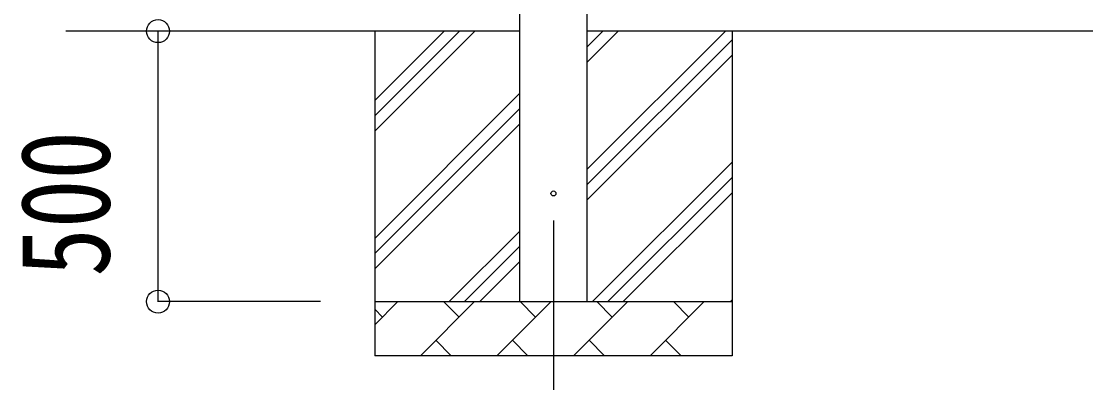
# Model space of a CAD drawing. Units: millimetres, scale not verified. Extents: x -21025 to 21025, y -14850 to 14850.
# Drawn here: x -16781 to -14816, y -4300 to -3632 of the extents above; entities that cross this region are included whole.
import ezdxf
from ezdxf.enums import TextEntityAlignment as Align

# ---------------------------------------------------------------- set-up
doc = ezdxf.new("R2010")
doc.units = ezdxf.units.MM
doc.header["$LTSCALE"] = 60
for name, color, linetype in [('0-4_YKK_12', 2, 'Continuous'), ('0-5_YKK_13', 4, 'Continuous'), ('0-6_YKK_A1', 4, 'Continuous'), ('0-7_YKK_D', 6, 'Continuous')]:
    doc.layers.add(name, color=color, linetype=linetype)
doc.styles.add('ＭＳ ゴシック', font='')
doc.styles.get('ＭＳ ゴシック').set_extended_font_data('MS Gothic')

msp = doc.modelspace()

# ---------------------------------------------------------------- linework, layer by layer
at = {"layer": '0-4_YKK_12'}
msp.add_line((-15798.4, -4000), (-15798.4, -4500), dxfattribs=at)
at = {"layer": '0-5_YKK_13'}
msp.add_circle((-15798.4, -3950), 4.5, dxfattribs=at)
at = {"layer": '0-6_YKK_A1'}
for p, q in [((-15860.9, -1350), (-15860.9, -4150)), ((-15735.9, -4150), (-15735.9, -1350)), ((-15860.9, -3650), (-16698.45, -3650)), ((-16128.4, -3650), (-16128.4, -4250)), ((-16128.4, -3835.05), (-15943.35, -3650)), ((-16128.4, -3806.77), (-15971.64, -3650)), ((-16128.4, -3778.48), (-15999.92, -3650)), ((-10561.9, -3650), (-15735.9, -3650)), ((-15735.9, -3905.1), (-15480.8, -3650)), ((-15735.9, -3707.11), (-15678.79, -3650)), ((-15735.9, -3678.82), (-15707.08, -3650)), ((-15468.4, -3650), (-15468.4, -4250)), ((-15735.9, -3933.38), (-15468.4, -3665.88)), ((-15735.9, -3961.67), (-15468.4, -3694.17)), ((-16128.4, -4033.04), (-15860.9, -3765.54)), ((-16128.4, -4061.32), (-15860.9, -3793.82)), ((-16128.4, -4089.61), (-15860.9, -3822.11)), ((-15726.25, -4150), (-15468.4, -3892.16)), ((-15697.96, -4150), (-15468.4, -3920.44)), ((-15669.68, -4150), (-15468.4, -3948.73)), ((-15990.8, -4150), (-15860.9, -4020.1)), ((-15962.52, -4150), (-15860.9, -4048.38)), ((-15934.24, -4150), (-15860.9, -4076.67)), ((-16128.4, -4150), (-15468.4, -4150)), ((-16128.4, -4192.89), (-16085.51, -4150)), ((-16114.06, -4178.55), (-16128.4, -4164.21)), ((-16044.09, -4250), (-15944.09, -4150)), ((-15972.64, -4178.55), (-16001.2, -4150)), ((-15902.67, -4250), (-15802.67, -4150)), ((-15831.22, -4178.55), (-15859.77, -4150)), ((-15761.25, -4250), (-15661.25, -4150)), ((-15689.8, -4178.55), (-15718.35, -4150)), ((-15619.82, -4250), (-15519.82, -4150)), ((-15548.38, -4178.55), (-15576.93, -4150)), ((-15471.69, -4150), (-15468.4, -4146.72)), ((-16015.54, -4221.45), (-15986.98, -4250)), ((-15874.11, -4221.45), (-15845.56, -4250)), ((-15732.69, -4221.45), (-15704.14, -4250)), ((-15591.27, -4221.45), (-15562.72, -4250)), ((-15468.4, -4250), (-16128.4, -4250))]:
    msp.add_line(p, q, dxfattribs=at)
at = {"layer": '0-7_YKK_D'}
for p, q in [((-16528.4, -4150), (-16528.4, -3650)), ((-16228.4, -4150), (-16529.4, -4150))]:
    msp.add_line(p, q, dxfattribs=at)
for centre in [(-16528.4, -3650), (-16528.4, -4150)]:
    msp.add_circle(centre, 21.25, dxfattribs=at)

# ---------------------------------------------------------------- texts
at = {"layer": '0-7_YKK_D', "style": 'ＭＳ ゴシック', "width": 0.8}
msp.add_text('500', height=165, rotation=90, dxfattribs=at).set_placement((-16568.4, -4104), align=Align.BOTTOM_LEFT)

doc.saveas('drawing.dxf')
